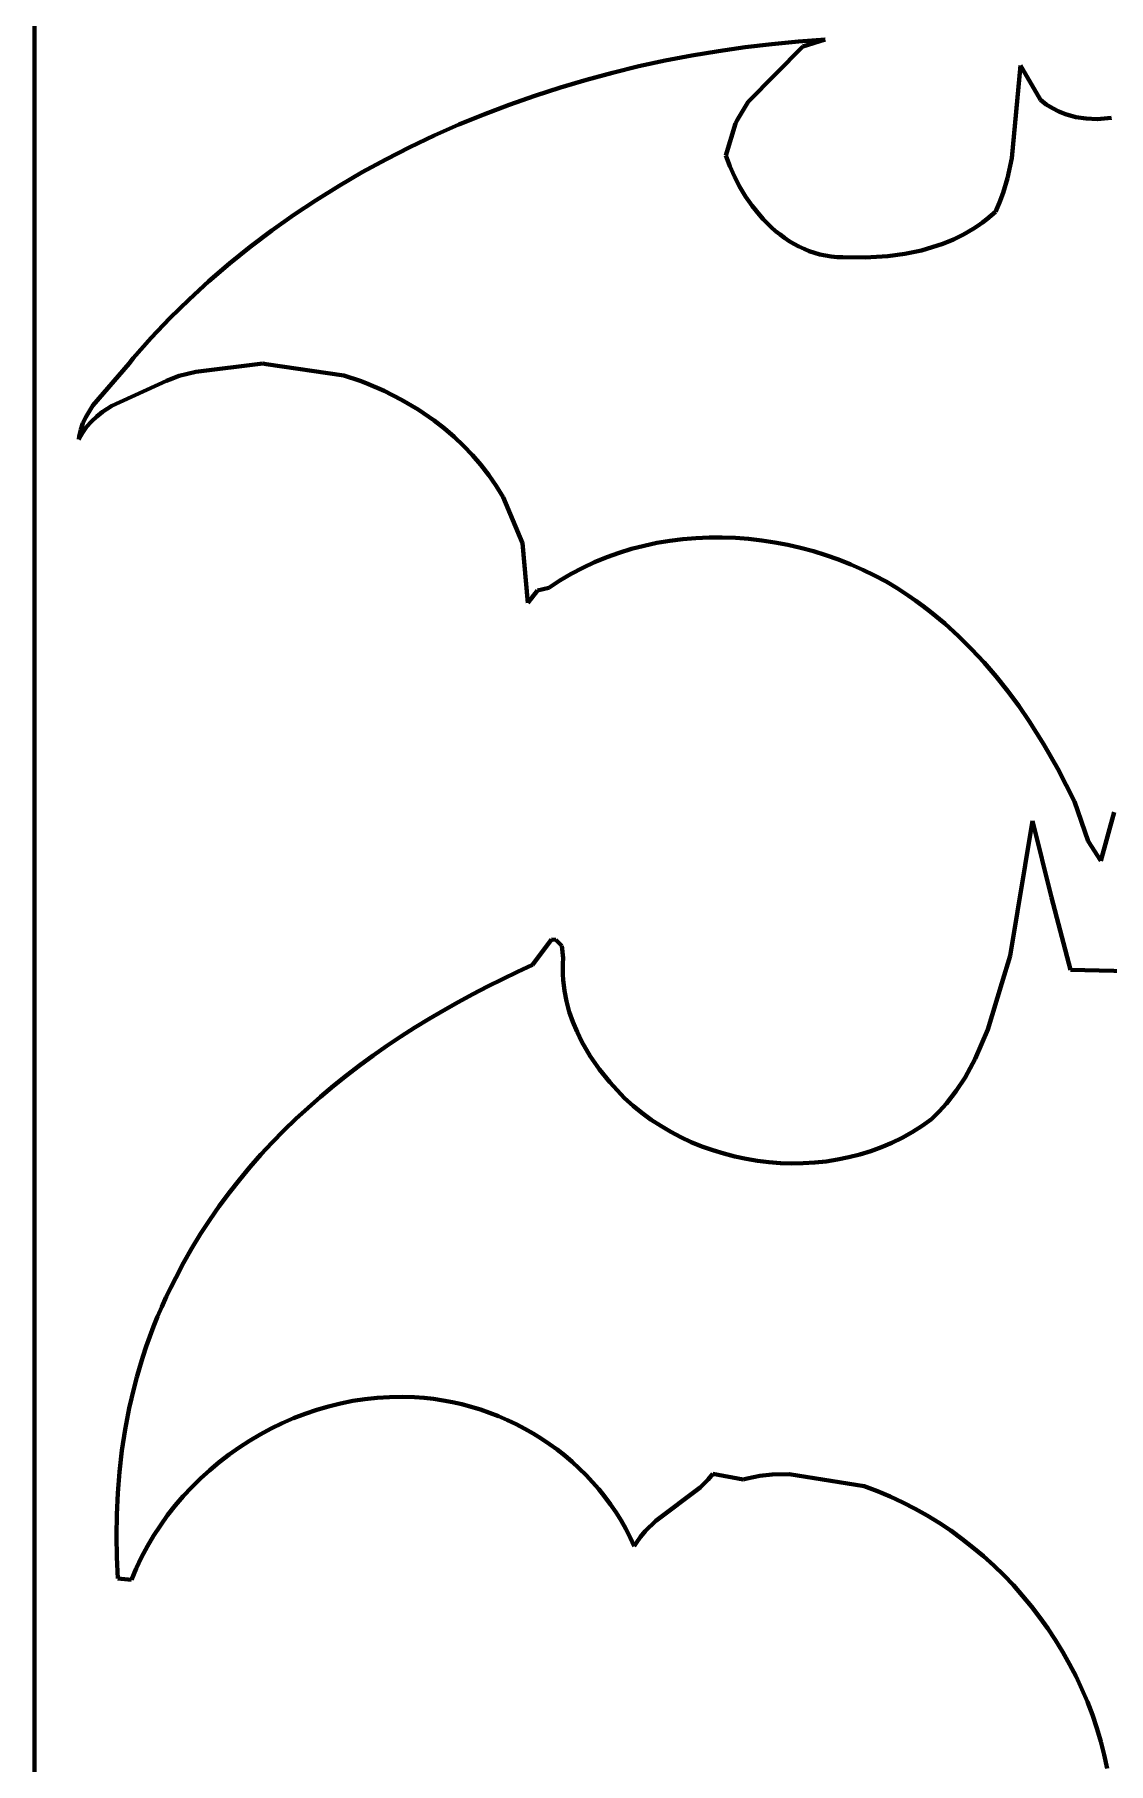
# Model space of a CAD drawing. Header units: millimetres. Extents: x 0 to 8.6, y 0 to 11.1.
# Drawn here: x 0 to 1.567, y 6.25 to 8.773 of the extents above; entities that cross this region are included whole.
import ezdxf

# ---------------------------------------------------------------- set-up
doc = ezdxf.new("R2010")
doc.units = ezdxf.units.MM
doc.layers.add('color#010101ff', color=7, linetype='CONTINUOUS', lineweight=100)
doc.layers.add('color#ffffffff', color=7, linetype='CONTINUOUS', lineweight=100)

msp = doc.modelspace()

# ---------------------------------------------------------------- linework, layer by layer
at = {"layer": 'color#010101ff'}
for p, q in [((1.0371, 8.7548), (1.0761, 8.7594)), ((1.0761, 8.7594), (1.1151, 8.763)), ((1.1151, 8.763), (1.1541, 8.7658)), ((1.1541, 8.7658), (1.1216, 8.756)), ((0.882, 8.7269), (0.9205, 8.7353)), ((0.9205, 8.7353), (0.9592, 8.7427)), ((0.9592, 8.7427), (0.9981, 8.7492)), ((0.9981, 8.7492), (1.0371, 8.7548)), ((1.1216, 8.756), (1.0417, 8.675)), ((0.7676, 8.6962), (0.8055, 8.7074)), ((0.8055, 8.7074), (0.8436, 8.7176)), ((0.8436, 8.7176), (0.882, 8.7269)), ((1.4264, 8.5929), (1.439, 8.7279)), ((1.439, 8.7279), (1.4681, 8.6782)), ((0.6928, 8.6709), (0.73, 8.684)), ((0.73, 8.684), (0.7676, 8.6962)), ((0.6195, 8.6418), (0.6559, 8.6568)), ((0.6559, 8.6568), (0.6928, 8.6709)), ((1.0417, 8.675), (1.0256, 8.6483)), ((1.4681, 8.6782), (1.4766, 8.6714)), ((1.4766, 8.6714), (1.4856, 8.6657)), ((1.4856, 8.6657), (1.495, 8.661)), ((1.495, 8.661), (1.5047, 8.6571)), ((1.5047, 8.6571), (1.5197, 8.6529)), ((0.5834, 8.6259), (0.6195, 8.6418)), ((1.0233, 8.6435), (1.0089, 8.5965)), ((1.0256, 8.6483), (1.0233, 8.6435)), ((1.5197, 8.6529), (1.5352, 8.6506)), ((1.5352, 8.6506), (1.5509, 8.65)), ((1.5509, 8.65), (1.572, 8.6516)), ((0.5128, 8.5911), (0.5479, 8.6089)), ((0.5479, 8.6089), (0.5834, 8.6259)), ((0.4783, 8.5722), (0.5128, 8.5911)), ((1.0089, 8.5965), (1.0147, 8.5813)), ((1.0147, 8.5813), (1.0215, 8.5662)), ((1.4204, 8.5636), (1.4264, 8.5929)), ((0.4444, 8.5524), (0.4783, 8.5722)), ((1.0215, 8.5662), (1.0292, 8.5514)), ((1.414, 8.5422), (1.4204, 8.5636)), ((0.3783, 8.5099), (0.411, 8.5316)), ((0.411, 8.5316), (0.4444, 8.5524)), ((1.0292, 8.5514), (1.0379, 8.537)), ((1.0379, 8.537), (1.0475, 8.5232)), ((1.4087, 8.5283), (1.414, 8.5422)), ((0.3463, 8.4872), (0.3783, 8.5099)), ((1.0475, 8.5232), (1.058, 8.51)), ((1.058, 8.51), (1.0636, 8.5038)), ((1.3899, 8.5038), (1.3962, 8.5091)), ((1.3962, 8.5091), (1.4024, 8.5147)), ((1.4024, 8.5147), (1.4087, 8.5283)), ((0.3149, 8.4635), (0.3463, 8.4872)), ((1.0636, 8.5038), (1.0694, 8.4978)), ((1.0694, 8.4978), (1.0754, 8.492)), ((1.0754, 8.492), (1.0817, 8.4865)), ((1.0817, 8.4865), (1.0881, 8.4813)), ((1.0881, 8.4813), (1.0947, 8.4764)), ((1.3411, 8.4742), (1.3558, 8.4814)), ((1.3558, 8.4814), (1.3699, 8.4896)), ((1.3699, 8.4896), (1.3768, 8.4941)), ((1.3768, 8.4941), (1.3835, 8.4988)), ((1.3835, 8.4988), (1.3899, 8.5038)), ((0.2844, 8.4389), (0.3149, 8.4635)), ((1.0947, 8.4764), (1.1015, 8.4719)), ((1.1015, 8.4719), (1.1085, 8.4676)), ((1.1085, 8.4676), (1.1158, 8.4638)), ((1.1158, 8.4638), (1.1232, 8.4603)), ((1.1232, 8.4603), (1.1307, 8.4572)), ((1.1307, 8.4572), (1.1385, 8.4546)), ((1.1385, 8.4546), (1.1464, 8.4523)), ((1.2701, 8.4531), (1.2944, 8.4582)), ((1.2944, 8.4582), (1.3104, 8.4627)), ((1.3104, 8.4627), (1.3259, 8.468)), ((1.3259, 8.468), (1.3411, 8.4742)), ((0.2545, 8.4132), (0.2844, 8.4389)), ((1.1464, 8.4523), (1.1546, 8.4506)), ((1.1546, 8.4506), (1.1628, 8.4493)), ((1.1628, 8.4493), (1.1713, 8.4485)), ((1.1713, 8.4485), (1.1799, 8.4482)), ((1.1799, 8.4482), (1.2124, 8.4477)), ((1.2124, 8.4477), (1.2454, 8.4497)), ((1.2454, 8.4497), (1.2701, 8.4531)), ((0.2255, 8.3867), (0.2545, 8.4132)), ((0.1974, 8.3591), (0.2255, 8.3867)), ((0.1701, 8.3306), (0.1974, 8.3591)), ((0.1437, 8.301), (0.1701, 8.3306)), ((0.0852, 8.2317), (0.138, 8.2931)), ((0.138, 8.2931), (0.1437, 8.301)), ((0.2353, 8.281), (0.2113, 8.2753)), ((0.3333, 8.2931), (0.2353, 8.281)), ((0.3382, 8.2921), (0.3333, 8.2931)), ((0.4514, 8.2758), (0.3382, 8.2921)), ((0.1928, 8.2678), (0.1128, 8.2315)), ((0.1973, 8.27), (0.1928, 8.2678)), ((0.2113, 8.2753), (0.1973, 8.27)), ((0.4751, 8.2678), (0.4514, 8.2758)), ((0.484, 8.2644), (0.4751, 8.2678)), ((0.5101, 8.2531), (0.484, 8.2644)), ((0.5355, 8.2403), (0.5101, 8.2531)), ((0.0748, 8.2149), (0.0852, 8.2317)), ((0.1128, 8.2315), (0.0992, 8.2226)), ((0.5599, 8.2258), (0.5355, 8.2403)), ((0.0674, 8.1968), (0.0706, 8.2061)), ((0.0706, 8.2061), (0.0748, 8.2149)), ((0.083, 8.2086), (0.076, 8.2006)), ((0.0908, 8.2159), (0.083, 8.2086)), ((0.0992, 8.2226), (0.0908, 8.2159)), ((0.5833, 8.2098), (0.5599, 8.2258)), ((0.5982, 8.1982), (0.5833, 8.2098)), ((0.0645, 8.1821), (0.0652, 8.1872)), ((0.067, 8.1871), (0.0645, 8.1821)), ((0.0652, 8.1872), (0.0674, 8.1968)), ((0.0698, 8.1918), (0.067, 8.1871)), ((0.076, 8.2006), (0.0698, 8.1918)), ((0.6125, 8.186), (0.5982, 8.1982)), ((0.6262, 8.1731), (0.6125, 8.186)), ((0.6393, 8.1594), (0.6262, 8.1731)), ((0.6516, 8.1451), (0.6393, 8.1594)), ((0.6632, 8.1302), (0.6516, 8.1451)), ((0.674, 8.1145), (0.6632, 8.1302)), ((0.684, 8.0982), (0.674, 8.1145)), ((0.7121, 8.0307), (0.684, 8.0982)), ((0.72, 7.9439), (0.7121, 8.0307)), ((0.8898, 8.0272), (0.8713, 8.0225)), ((0.9085, 8.0312), (0.8898, 8.0272)), ((0.9273, 8.0344), (0.9085, 8.0312)), ((0.9463, 8.0368), (0.9273, 8.0344)), ((0.9654, 8.0384), (0.9463, 8.0368)), ((0.9846, 8.0392), (0.9654, 8.0384)), ((1.0038, 8.0393), (0.9846, 8.0392)), ((1.023, 8.0386), (1.0038, 8.0393)), ((1.0422, 8.0371), (1.023, 8.0386)), ((1.0614, 8.035), (1.0422, 8.0371)), ((1.0805, 8.0321), (1.0614, 8.035)), ((1.0994, 8.0285), (1.0805, 8.0321)), ((1.1182, 8.0241), (1.0994, 8.0285)), ((0.8175, 8.0032), (0.8001, 7.9951)), ((0.8351, 8.0104), (0.8175, 8.0032)), ((0.8531, 8.0169), (0.8351, 8.0104)), ((0.8713, 8.0225), (0.8531, 8.0169)), ((1.1368, 8.0191), (1.1182, 8.0241)), ((1.1552, 8.0134), (1.1368, 8.0191)), ((1.1734, 8.007), (1.1552, 8.0134)), ((1.1913, 7.9999), (1.1734, 8.007)), ((1.2088, 7.9922), (1.1913, 7.9999)), ((0.7666, 7.9763), (0.7505, 7.9657)), ((0.7832, 7.9862), (0.7666, 7.9763)), ((0.8001, 7.9951), (0.7832, 7.9862)), ((1.2261, 7.9837), (1.2088, 7.9922)), ((1.2429, 7.9747), (1.2261, 7.9837)), ((1.2593, 7.965), (1.2429, 7.9747)), ((0.7343, 7.962), (0.72, 7.9439)), ((0.7505, 7.9657), (0.7343, 7.962)), ((1.2753, 7.9547), (1.2593, 7.965)), ((1.2864, 7.9469), (1.2753, 7.9547)), ((1.2973, 7.9389), (1.2864, 7.9469)), ((1.308, 7.9306), (1.2973, 7.9389)), ((1.3288, 7.9134), (1.308, 7.9306)), ((1.3487, 7.8953), (1.3288, 7.9134)), ((1.3678, 7.8764), (1.3487, 7.8953)), ((1.3861, 7.8566), (1.3678, 7.8764)), ((1.4037, 7.8362), (1.3861, 7.8566)), ((1.4205, 7.8151), (1.4037, 7.8362)), ((1.4365, 7.7934), (1.4205, 7.8151)), ((1.4518, 7.7712), (1.4365, 7.7934)), ((1.4734, 7.7369), (1.4518, 7.7712)), ((1.4935, 7.7017), (1.4734, 7.7369)), ((1.518, 7.6538), (1.4935, 7.7017)), ((1.5378, 7.596), (1.518, 7.6538)), ((1.4239, 7.4286), (1.4566, 7.6258)), ((1.4566, 7.6258), (1.4844, 7.5136)), ((1.576, 7.6381), (1.5565, 7.5671)), ((1.5565, 7.5671), (1.5378, 7.596)), ((1.4844, 7.5136), (1.5121, 7.4082)), ((0.7267, 7.4152), (0.7546, 7.4524)), ((0.7546, 7.4524), (0.761, 7.452)), ((0.761, 7.452), (0.7695, 7.4433)), ((0.7695, 7.4433), (0.7717, 7.4253)), ((0.7717, 7.4253), (0.7712, 7.4173)), ((1.4119, 7.3886), (1.4239, 7.4286)), ((0.6611, 7.3838), (0.6828, 7.3947)), ((0.6828, 7.3947), (0.7047, 7.4051)), ((0.7047, 7.4051), (0.7267, 7.4152)), ((0.7712, 7.4173), (0.771, 7.4093)), ((0.771, 7.4093), (0.7711, 7.4013)), ((0.7711, 7.4013), (0.7716, 7.3934)), ((1.5121, 7.4082), (1.617, 7.4055)), ((0.6181, 7.361), (0.6395, 7.3726)), ((0.6395, 7.3726), (0.6611, 7.3838)), ((0.7716, 7.3934), (0.7734, 7.3777)), ((0.7734, 7.3777), (0.7764, 7.3622)), ((1.3914, 7.3212), (1.4119, 7.3886)), ((0.5758, 7.3366), (0.5968, 7.349)), ((0.5968, 7.349), (0.6181, 7.361)), ((0.7764, 7.3622), (0.7805, 7.347)), ((0.7805, 7.347), (0.7857, 7.332)), ((0.5344, 7.3106), (0.555, 7.3238)), ((0.555, 7.3238), (0.5758, 7.3366)), ((0.7857, 7.332), (0.7918, 7.3174)), ((1.3731, 7.2781), (1.3914, 7.3212)), ((0.4941, 7.2831), (0.5141, 7.2971)), ((0.5141, 7.2971), (0.5344, 7.3106)), ((0.7918, 7.3174), (0.7988, 7.3031)), ((0.7988, 7.3031), (0.8108, 7.2823)), ((0.4551, 7.2539), (0.4745, 7.2687)), ((0.4745, 7.2687), (0.4941, 7.2831)), ((0.8108, 7.2823), (0.8245, 7.2626)), ((1.3582, 7.2508), (1.3731, 7.2781)), ((0.4361, 7.2386), (0.4551, 7.2539)), ((0.8245, 7.2626), (0.8395, 7.244)), ((0.8395, 7.244), (0.8612, 7.221)), ((1.3454, 7.2314), (1.3582, 7.2508)), ((0.3992, 7.2069), (0.4174, 7.223)), ((0.4174, 7.223), (0.4361, 7.2386)), ((0.8612, 7.221), (0.8736, 7.2098)), ((1.331, 7.2129), (1.3454, 7.2314)), ((0.3813, 7.1905), (0.3992, 7.2069)), ((0.8736, 7.2098), (0.8866, 7.1992)), ((0.8866, 7.1992), (0.9002, 7.1894)), ((1.3092, 7.1901), (1.3205, 7.2012)), ((1.3205, 7.2012), (1.331, 7.2129)), ((0.3469, 7.1562), (0.3639, 7.1736)), ((0.3639, 7.1736), (0.3813, 7.1905)), ((0.9002, 7.1894), (0.9142, 7.1802)), ((0.9142, 7.1802), (0.9286, 7.1717)), ((0.9286, 7.1717), (0.9434, 7.1639)), ((1.2665, 7.1631), (1.2812, 7.1713)), ((1.2812, 7.1713), (1.2954, 7.1803)), ((1.2954, 7.1803), (1.3092, 7.1901)), ((0.3304, 7.1385), (0.3469, 7.1562)), ((0.9434, 7.1639), (0.9586, 7.1568)), ((0.9586, 7.1568), (0.9741, 7.1505)), ((0.9741, 7.1505), (0.9899, 7.1448)), ((0.9899, 7.1448), (1.0059, 7.1399)), ((1.2045, 7.1386), (1.2205, 7.1436)), ((1.2205, 7.1436), (1.2361, 7.1493)), ((1.2361, 7.1493), (1.2515, 7.1558)), ((1.2515, 7.1558), (1.2665, 7.1631)), ((0.2989, 7.1016), (0.3144, 7.1203)), ((0.3144, 7.1203), (0.3304, 7.1385)), ((1.0059, 7.1399), (1.0222, 7.1356)), ((1.0222, 7.1356), (1.0386, 7.1321)), ((1.0386, 7.1321), (1.0552, 7.1294)), ((1.0552, 7.1294), (1.0719, 7.1274)), ((1.0719, 7.1274), (1.0886, 7.1261)), ((1.0886, 7.1261), (1.1054, 7.1256)), ((1.1054, 7.1256), (1.1221, 7.1258)), ((1.1221, 7.1258), (1.1389, 7.1268)), ((1.1389, 7.1268), (1.1555, 7.1286)), ((1.1555, 7.1286), (1.172, 7.1312)), ((1.172, 7.1312), (1.1884, 7.1345)), ((1.1884, 7.1345), (1.2045, 7.1386)), ((0.2839, 7.0826), (0.2989, 7.1016)), ((0.2694, 7.063), (0.2839, 7.0826)), ((0.2423, 7.0227), (0.2556, 7.0431)), ((0.2556, 7.0431), (0.2694, 7.063)), ((0.2296, 7.0018), (0.2423, 7.0227)), ((0.2175, 6.9805), (0.2296, 7.0018)), ((0.2061, 6.9587), (0.2175, 6.9805)), ((0.1922, 6.9306), (0.199, 6.9447)), ((0.199, 6.9447), (0.2061, 6.9587)), ((0.1796, 6.902), (0.1858, 6.9163)), ((0.1858, 6.9163), (0.1922, 6.9306)), ((0.1738, 6.8875), (0.1796, 6.902)), ((0.1631, 6.8582), (0.1683, 6.8729)), ((0.1683, 6.8729), (0.1738, 6.8875)), ((0.1536, 6.8285), (0.1582, 6.8434)), ((0.1582, 6.8434), (0.1631, 6.8582)), ((0.1453, 6.7984), (0.1493, 6.8135)), ((0.1493, 6.8135), (0.1536, 6.8285)), ((0.1382, 6.7681), (0.1453, 6.7984)), ((0.1323, 6.7374), (0.1382, 6.7681)), ((0.4119, 6.766), (0.3948, 6.7602)), ((0.4292, 6.771), (0.4119, 6.766)), ((0.4467, 6.7753), (0.4292, 6.771)), ((0.4644, 6.7788), (0.4467, 6.7753)), ((0.4823, 6.7816), (0.4644, 6.7788)), ((0.5002, 6.7835), (0.4823, 6.7816)), ((0.5183, 6.7846), (0.5002, 6.7835)), ((0.5364, 6.7848), (0.5183, 6.7846)), ((0.5546, 6.7842), (0.5364, 6.7848)), ((0.5686, 6.7832), (0.5546, 6.7842)), ((0.5825, 6.7818), (0.5686, 6.7832)), ((0.5964, 6.7797), (0.5825, 6.7818)), ((0.6102, 6.7771), (0.5964, 6.7797)), ((0.6239, 6.774), (0.6102, 6.7771)), ((0.6375, 6.7704), (0.6239, 6.774)), ((0.6509, 6.7663), (0.6375, 6.7704)), ((0.6642, 6.7616), (0.6509, 6.7663)), ((0.3452, 6.7386), (0.3293, 6.73)), ((0.3614, 6.7465), (0.3452, 6.7386)), ((0.378, 6.7537), (0.3614, 6.7465)), ((0.3948, 6.7602), (0.378, 6.7537)), ((0.6773, 6.7565), (0.6642, 6.7616)), ((0.6902, 6.7509), (0.6773, 6.7565)), ((0.703, 6.7448), (0.6902, 6.7509)), ((0.7154, 6.7383), (0.703, 6.7448)), ((0.7277, 6.7313), (0.7154, 6.7383)), ((0.1276, 6.7066), (0.1323, 6.7374)), ((0.3137, 6.7208), (0.2985, 6.711)), ((0.3293, 6.73), (0.3137, 6.7208)), ((0.7397, 6.7239), (0.7277, 6.7313)), ((0.7514, 6.716), (0.7397, 6.7239)), ((0.7628, 6.7078), (0.7514, 6.716)), ((0.1239, 6.6756), (0.1276, 6.7066)), ((0.2694, 6.6895), (0.2556, 6.6779)), ((0.2838, 6.7006), (0.2694, 6.6895)), ((0.2985, 6.711), (0.2838, 6.7006)), ((0.7738, 6.6991), (0.7628, 6.7078)), ((0.7846, 6.69), (0.7738, 6.6991)), ((0.795, 6.6805), (0.7846, 6.69)), ((0.1214, 6.6444), (0.1239, 6.6756)), ((0.2422, 6.6658), (0.2294, 6.6531)), ((0.2556, 6.6779), (0.2422, 6.6658)), ((0.805, 6.6707), (0.795, 6.6805)), ((0.8146, 6.6605), (0.805, 6.6707)), ((0.983, 6.6641), (0.9716, 6.6526)), ((0.9898, 6.6725), (0.983, 6.6641)), ((1.0343, 6.6641), (0.9898, 6.6725)), ((1.0403, 6.6658), (1.0343, 6.6641)), ((1.0585, 6.6696), (1.0403, 6.6658)), ((1.0768, 6.6717), (1.0585, 6.6696)), ((1.1014, 6.6721), (1.0768, 6.6717)), ((1.2111, 6.6547), (1.1014, 6.6721)), ((0.1199, 6.6132), (0.1214, 6.6444)), ((0.2171, 6.6399), (0.2053, 6.6261)), ((0.2294, 6.6531), (0.2171, 6.6399)), ((0.8238, 6.6499), (0.8146, 6.6605)), ((0.8326, 6.639), (0.8238, 6.6499)), ((0.8409, 6.6277), (0.8326, 6.639)), ((0.9716, 6.6526), (0.9069, 6.6037)), ((1.2302, 6.6474), (1.2111, 6.6547)), ((1.249, 6.6395), (1.2302, 6.6474)), ((1.2674, 6.6308), (1.249, 6.6395)), ((0.1195, 6.582), (0.1199, 6.6132)), ((0.1942, 6.612), (0.1836, 6.5973)), ((0.2053, 6.6261), (0.1942, 6.612)), ((0.8488, 6.6161), (0.8409, 6.6277)), ((0.8562, 6.6042), (0.8488, 6.6161)), ((1.2854, 6.6215), (1.2674, 6.6308)), ((1.3031, 6.6115), (1.2854, 6.6215)), ((1.3203, 6.6008), (1.3031, 6.6115)), ((0.1836, 6.5973), (0.1738, 6.5822)), ((0.8631, 6.592), (0.8562, 6.6042)), ((0.8694, 6.5795), (0.8631, 6.592)), ((0.8913, 6.5889), (0.8843, 6.5806)), ((0.9069, 6.6037), (0.8913, 6.5889)), ((1.3372, 6.5896), (1.3203, 6.6008)), ((1.3536, 6.5777), (1.3372, 6.5896)), ((0.1201, 6.5507), (0.1195, 6.582)), ((0.1646, 6.5667), (0.1561, 6.5507)), ((0.1738, 6.5822), (0.1646, 6.5667)), ((0.8753, 6.5667), (0.8694, 6.5795)), ((0.8781, 6.5715), (0.8753, 6.5667)), ((0.8843, 6.5806), (0.8781, 6.5715)), ((1.3696, 6.5652), (1.3536, 6.5777)), ((1.3851, 6.5521), (1.3696, 6.5652)), ((0.1217, 6.5195), (0.1201, 6.5507)), ((0.1561, 6.5507), (0.1483, 6.5344)), ((1.4001, 6.5385), (1.3851, 6.5521)), ((1.4147, 6.5244), (1.4001, 6.5385)), ((0.1413, 6.5177), (0.1217, 6.5195)), ((0.1483, 6.5344), (0.1413, 6.5177)), ((1.4287, 6.5098), (1.4147, 6.5244)), ((1.4421, 6.4946), (1.4287, 6.5098)), ((1.4551, 6.479), (1.4421, 6.4946)), ((1.4674, 6.463), (1.4551, 6.479)), ((1.4792, 6.4465), (1.4674, 6.463)), ((1.4904, 6.4296), (1.4792, 6.4465)), ((1.501, 6.4123), (1.4904, 6.4296)), ((1.5109, 6.3947), (1.501, 6.4123)), ((1.5202, 6.3766), (1.5109, 6.3947)), ((1.5289, 6.3583), (1.5202, 6.3766)), ((1.5368, 6.3396), (1.5289, 6.3583)), ((1.544, 6.3207), (1.5368, 6.3396)), ((1.5506, 6.3014), (1.544, 6.3207)), ((1.5564, 6.282), (1.5506, 6.3014)), ((1.5614, 6.2622), (1.5564, 6.282)), ((1.5657, 6.2423), (1.5614, 6.2622))]:
    msp.add_line(p, q, dxfattribs=at)
at = {"layer": 'color#ffffffff'}
for p, q in [((0, 0), (0, 11.0972)), ((1.0761, 8.7594), (1.0371, 8.7548)), ((1.1151, 8.763), (1.0761, 8.7594)), ((1.1541, 8.7658), (1.1151, 8.763)), ((1.1216, 8.756), (1.1541, 8.7658)), ((0.9205, 8.7353), (0.882, 8.7269)), ((0.9592, 8.7427), (0.9205, 8.7353)), ((0.9981, 8.7492), (0.9592, 8.7427)), ((1.0371, 8.7548), (0.9981, 8.7492)), ((1.0417, 8.675), (1.1216, 8.756)), ((0.8055, 8.7074), (0.7676, 8.6962)), ((0.8436, 8.7176), (0.8055, 8.7074)), ((0.882, 8.7269), (0.8436, 8.7176)), ((1.439, 8.7279), (1.4264, 8.5929)), ((1.4681, 8.6782), (1.439, 8.7279)), ((0.73, 8.684), (0.6928, 8.6709)), ((0.7676, 8.6962), (0.73, 8.684)), ((0.6559, 8.6568), (0.6195, 8.6418)), ((0.6928, 8.6709), (0.6559, 8.6568)), ((1.0256, 8.6483), (1.0417, 8.675)), ((1.4766, 8.6714), (1.4681, 8.6782)), ((1.4856, 8.6657), (1.4766, 8.6714)), ((1.495, 8.661), (1.4856, 8.6657)), ((1.5047, 8.6571), (1.495, 8.661)), ((1.5197, 8.6529), (1.5047, 8.6571)), ((0.6195, 8.6418), (0.5834, 8.6259)), ((1.0089, 8.5965), (1.0233, 8.6435)), ((1.0233, 8.6435), (1.0256, 8.6483)), ((1.5352, 8.6506), (1.5197, 8.6529)), ((1.5509, 8.65), (1.5352, 8.6506)), ((1.572, 8.6516), (1.5509, 8.65)), ((0.5479, 8.6089), (0.5128, 8.5911)), ((0.5834, 8.6259), (0.5479, 8.6089)), ((0.5128, 8.5911), (0.4783, 8.5722)), ((1.0147, 8.5813), (1.0089, 8.5965)), ((1.0215, 8.5662), (1.0147, 8.5813)), ((1.4264, 8.5929), (1.4204, 8.5636)), ((0.4783, 8.5722), (0.4444, 8.5524)), ((1.0292, 8.5514), (1.0215, 8.5662)), ((1.4204, 8.5636), (1.414, 8.5422)), ((0.411, 8.5316), (0.3783, 8.5099)), ((0.4444, 8.5524), (0.411, 8.5316)), ((1.0379, 8.537), (1.0292, 8.5514)), ((1.0475, 8.5232), (1.0379, 8.537)), ((1.414, 8.5422), (1.4087, 8.5283)), ((0.3783, 8.5099), (0.3463, 8.4872)), ((1.058, 8.51), (1.0475, 8.5232)), ((1.0636, 8.5038), (1.058, 8.51)), ((1.3962, 8.5091), (1.3899, 8.5038)), ((1.4024, 8.5147), (1.3962, 8.5091)), ((1.4087, 8.5283), (1.4024, 8.5147)), ((0.3463, 8.4872), (0.3149, 8.4635)), ((1.0694, 8.4978), (1.0636, 8.5038)), ((1.0754, 8.492), (1.0694, 8.4978)), ((1.0817, 8.4865), (1.0754, 8.492)), ((1.0881, 8.4813), (1.0817, 8.4865)), ((1.0947, 8.4764), (1.0881, 8.4813)), ((1.3558, 8.4814), (1.3411, 8.4742)), ((1.3699, 8.4896), (1.3558, 8.4814)), ((1.3768, 8.4941), (1.3699, 8.4896)), ((1.3835, 8.4988), (1.3768, 8.4941)), ((1.3899, 8.5038), (1.3835, 8.4988)), ((0.3149, 8.4635), (0.2844, 8.4389)), ((1.1015, 8.4719), (1.0947, 8.4764)), ((1.1085, 8.4676), (1.1015, 8.4719)), ((1.1158, 8.4638), (1.1085, 8.4676)), ((1.1232, 8.4603), (1.1158, 8.4638)), ((1.1307, 8.4572), (1.1232, 8.4603)), ((1.1385, 8.4546), (1.1307, 8.4572)), ((1.1464, 8.4523), (1.1385, 8.4546)), ((1.2944, 8.4582), (1.2701, 8.4531)), ((1.3104, 8.4627), (1.2944, 8.4582)), ((1.3259, 8.468), (1.3104, 8.4627)), ((1.3411, 8.4742), (1.3259, 8.468)), ((0.2844, 8.4389), (0.2545, 8.4132)), ((1.1546, 8.4506), (1.1464, 8.4523)), ((1.1628, 8.4493), (1.1546, 8.4506)), ((1.1713, 8.4485), (1.1628, 8.4493)), ((1.1799, 8.4482), (1.1713, 8.4485)), ((1.2124, 8.4477), (1.1799, 8.4482)), ((1.2454, 8.4497), (1.2124, 8.4477)), ((1.2701, 8.4531), (1.2454, 8.4497)), ((0.2545, 8.4132), (0.2255, 8.3867)), ((0.2255, 8.3867), (0.1974, 8.3591)), ((0.1974, 8.3591), (0.1701, 8.3306)), ((0.1701, 8.3306), (0.1437, 8.301)), ((0.138, 8.2931), (0.0852, 8.2317)), ((0.1437, 8.301), (0.138, 8.2931)), ((0.2113, 8.2753), (0.2353, 8.281)), ((0.2353, 8.281), (0.3333, 8.2931)), ((0.3333, 8.2931), (0.3382, 8.2921)), ((0.3382, 8.2921), (0.4514, 8.2758)), ((0.1128, 8.2315), (0.1928, 8.2678)), ((0.1928, 8.2678), (0.1973, 8.27)), ((0.1973, 8.27), (0.2113, 8.2753)), ((0.4514, 8.2758), (0.4751, 8.2678)), ((0.4751, 8.2678), (0.484, 8.2644)), ((0.484, 8.2644), (0.5101, 8.2531)), ((0.5101, 8.2531), (0.5355, 8.2403)), ((0.0852, 8.2317), (0.0748, 8.2149)), ((0.0992, 8.2226), (0.1128, 8.2315)), ((0.5355, 8.2403), (0.5599, 8.2258)), ((0.0706, 8.2061), (0.0674, 8.1968)), ((0.0748, 8.2149), (0.0706, 8.2061)), ((0.076, 8.2006), (0.083, 8.2086)), ((0.083, 8.2086), (0.0908, 8.2159)), ((0.0908, 8.2159), (0.0992, 8.2226)), ((0.5599, 8.2258), (0.5833, 8.2098)), ((0.5833, 8.2098), (0.5982, 8.1982)), ((0.0652, 8.1872), (0.0645, 8.1821)), ((0.0645, 8.1821), (0.067, 8.1871)), ((0.0674, 8.1968), (0.0652, 8.1872)), ((0.067, 8.1871), (0.0698, 8.1918)), ((0.0698, 8.1918), (0.076, 8.2006)), ((0.5982, 8.1982), (0.6125, 8.186)), ((0.6125, 8.186), (0.6262, 8.1731)), ((0.6262, 8.1731), (0.6393, 8.1594)), ((0.6393, 8.1594), (0.6516, 8.1451)), ((0.6516, 8.1451), (0.6632, 8.1302)), ((0.6632, 8.1302), (0.674, 8.1145)), ((0.674, 8.1145), (0.684, 8.0982)), ((0.684, 8.0982), (0.7121, 8.0307)), ((0.7121, 8.0307), (0.72, 7.9439)), ((0.8713, 8.0225), (0.8898, 8.0272)), ((0.8898, 8.0272), (0.9085, 8.0312)), ((0.9085, 8.0312), (0.9273, 8.0344)), ((0.9273, 8.0344), (0.9463, 8.0368)), ((0.9463, 8.0368), (0.9654, 8.0384)), ((0.9654, 8.0384), (0.9846, 8.0392)), ((0.9846, 8.0392), (1.0038, 8.0393)), ((1.0038, 8.0393), (1.023, 8.0386)), ((1.023, 8.0386), (1.0422, 8.0371)), ((1.0422, 8.0371), (1.0614, 8.035)), ((1.0614, 8.035), (1.0805, 8.0321)), ((1.0805, 8.0321), (1.0994, 8.0285)), ((1.0994, 8.0285), (1.1182, 8.0241)), ((0.8001, 7.9951), (0.8175, 8.0032)), ((0.8175, 8.0032), (0.8351, 8.0104)), ((0.8351, 8.0104), (0.8531, 8.0169)), ((0.8531, 8.0169), (0.8713, 8.0225)), ((1.1182, 8.0241), (1.1368, 8.0191)), ((1.1368, 8.0191), (1.1552, 8.0134)), ((1.1552, 8.0134), (1.1734, 8.007)), ((1.1734, 8.007), (1.1913, 7.9999)), ((1.1913, 7.9999), (1.2088, 7.9922)), ((0.7505, 7.9657), (0.7666, 7.9763)), ((0.7666, 7.9763), (0.7832, 7.9862)), ((0.7832, 7.9862), (0.8001, 7.9951)), ((1.2088, 7.9922), (1.2261, 7.9837)), ((1.2261, 7.9837), (1.2429, 7.9747)), ((1.2429, 7.9747), (1.2593, 7.965)), ((0.72, 7.9439), (0.7343, 7.962)), ((0.7343, 7.962), (0.7505, 7.9657)), ((1.2593, 7.965), (1.2753, 7.9547)), ((1.2753, 7.9547), (1.2864, 7.9469)), ((1.2864, 7.9469), (1.2973, 7.9389)), ((1.2973, 7.9389), (1.308, 7.9306)), ((1.308, 7.9306), (1.3288, 7.9134)), ((1.3288, 7.9134), (1.3487, 7.8953)), ((1.3487, 7.8953), (1.3678, 7.8764)), ((1.3678, 7.8764), (1.3861, 7.8566)), ((1.3861, 7.8566), (1.4037, 7.8362)), ((1.4037, 7.8362), (1.4205, 7.8151)), ((1.4205, 7.8151), (1.4365, 7.7934)), ((1.4365, 7.7934), (1.4518, 7.7712)), ((1.4518, 7.7712), (1.4734, 7.7369)), ((1.4734, 7.7369), (1.4935, 7.7017)), ((1.4935, 7.7017), (1.518, 7.6538)), ((1.518, 7.6538), (1.5378, 7.596)), ((1.4566, 7.6258), (1.4239, 7.4286)), ((1.4844, 7.5136), (1.4566, 7.6258)), ((1.5565, 7.5671), (1.576, 7.6381)), ((1.5378, 7.596), (1.5565, 7.5671)), ((1.5121, 7.4082), (1.4844, 7.5136)), ((0.7546, 7.4524), (0.7267, 7.4152)), ((0.761, 7.452), (0.7546, 7.4524)), ((0.7695, 7.4433), (0.761, 7.452)), ((0.7717, 7.4253), (0.7695, 7.4433)), ((0.7712, 7.4173), (0.7717, 7.4253)), ((1.4239, 7.4286), (1.4119, 7.3886)), ((0.6828, 7.3947), (0.6611, 7.3838)), ((0.7047, 7.4051), (0.6828, 7.3947)), ((0.7267, 7.4152), (0.7047, 7.4051)), ((0.771, 7.4093), (0.7712, 7.4173)), ((0.7711, 7.4013), (0.771, 7.4093)), ((0.7716, 7.3934), (0.7711, 7.4013)), ((1.617, 7.4055), (1.5121, 7.4082)), ((0.6395, 7.3726), (0.6181, 7.361)), ((0.6611, 7.3838), (0.6395, 7.3726)), ((0.7734, 7.3777), (0.7716, 7.3934)), ((0.7764, 7.3622), (0.7734, 7.3777)), ((1.4119, 7.3886), (1.3914, 7.3212)), ((0.5968, 7.349), (0.5758, 7.3366)), ((0.6181, 7.361), (0.5968, 7.349)), ((0.7805, 7.347), (0.7764, 7.3622)), ((0.7857, 7.332), (0.7805, 7.347)), ((0.555, 7.3238), (0.5344, 7.3106)), ((0.5758, 7.3366), (0.555, 7.3238)), ((0.7918, 7.3174), (0.7857, 7.332)), ((1.3914, 7.3212), (1.3731, 7.2781)), ((0.5141, 7.2971), (0.4941, 7.2831)), ((0.5344, 7.3106), (0.5141, 7.2971)), ((0.7988, 7.3031), (0.7918, 7.3174)), ((0.8108, 7.2823), (0.7988, 7.3031)), ((0.4745, 7.2687), (0.4551, 7.2539)), ((0.4941, 7.2831), (0.4745, 7.2687)), ((0.8245, 7.2626), (0.8108, 7.2823)), ((1.3731, 7.2781), (1.3582, 7.2508)), ((0.4551, 7.2539), (0.4361, 7.2386)), ((0.8395, 7.244), (0.8245, 7.2626)), ((0.8612, 7.221), (0.8395, 7.244)), ((1.3582, 7.2508), (1.3454, 7.2314)), ((0.4174, 7.223), (0.3992, 7.2069)), ((0.4361, 7.2386), (0.4174, 7.223)), ((0.8736, 7.2098), (0.8612, 7.221)), ((1.3454, 7.2314), (1.331, 7.2129)), ((0.3992, 7.2069), (0.3813, 7.1905)), ((0.8866, 7.1992), (0.8736, 7.2098)), ((0.9002, 7.1894), (0.8866, 7.1992)), ((1.3205, 7.2012), (1.3092, 7.1901)), ((1.331, 7.2129), (1.3205, 7.2012)), ((0.3639, 7.1736), (0.3469, 7.1562)), ((0.3813, 7.1905), (0.3639, 7.1736)), ((0.9142, 7.1802), (0.9002, 7.1894)), ((0.9286, 7.1717), (0.9142, 7.1802)), ((0.9434, 7.1639), (0.9286, 7.1717)), ((1.2812, 7.1713), (1.2665, 7.1631)), ((1.2954, 7.1803), (1.2812, 7.1713)), ((1.3092, 7.1901), (1.2954, 7.1803)), ((0.3469, 7.1562), (0.3304, 7.1385)), ((0.9586, 7.1568), (0.9434, 7.1639)), ((0.9741, 7.1505), (0.9586, 7.1568)), ((0.9899, 7.1448), (0.9741, 7.1505)), ((1.0059, 7.1399), (0.9899, 7.1448)), ((1.2205, 7.1436), (1.2045, 7.1386)), ((1.2361, 7.1493), (1.2205, 7.1436)), ((1.2515, 7.1558), (1.2361, 7.1493)), ((1.2665, 7.1631), (1.2515, 7.1558)), ((0.3144, 7.1203), (0.2989, 7.1016)), ((0.3304, 7.1385), (0.3144, 7.1203)), ((1.0222, 7.1356), (1.0059, 7.1399)), ((1.0386, 7.1321), (1.0222, 7.1356)), ((1.0552, 7.1294), (1.0386, 7.1321)), ((1.0719, 7.1274), (1.0552, 7.1294)), ((1.0886, 7.1261), (1.0719, 7.1274)), ((1.1054, 7.1256), (1.0886, 7.1261)), ((1.1221, 7.1258), (1.1054, 7.1256)), ((1.1389, 7.1268), (1.1221, 7.1258)), ((1.1555, 7.1286), (1.1389, 7.1268)), ((1.172, 7.1312), (1.1555, 7.1286)), ((1.1884, 7.1345), (1.172, 7.1312)), ((1.2045, 7.1386), (1.1884, 7.1345)), ((0.2989, 7.1016), (0.2839, 7.0826)), ((0.2839, 7.0826), (0.2694, 7.063)), ((0.2556, 7.0431), (0.2423, 7.0227)), ((0.2694, 7.063), (0.2556, 7.0431)), ((0.2423, 7.0227), (0.2296, 7.0018)), ((0.2296, 7.0018), (0.2175, 6.9805)), ((0.2175, 6.9805), (0.2061, 6.9587)), ((0.199, 6.9447), (0.1922, 6.9306)), ((0.2061, 6.9587), (0.199, 6.9447)), ((0.1858, 6.9163), (0.1796, 6.902)), ((0.1922, 6.9306), (0.1858, 6.9163)), ((0.1796, 6.902), (0.1738, 6.8875)), ((0.1683, 6.8729), (0.1631, 6.8582)), ((0.1738, 6.8875), (0.1683, 6.8729)), ((0.1582, 6.8434), (0.1536, 6.8285)), ((0.1631, 6.8582), (0.1582, 6.8434)), ((0.1493, 6.8135), (0.1453, 6.7984)), ((0.1536, 6.8285), (0.1493, 6.8135)), ((0.1453, 6.7984), (0.1382, 6.7681)), ((0.1382, 6.7681), (0.1323, 6.7374)), ((0.3948, 6.7602), (0.4119, 6.766)), ((0.4119, 6.766), (0.4292, 6.771)), ((0.4292, 6.771), (0.4467, 6.7753)), ((0.4467, 6.7753), (0.4644, 6.7788)), ((0.4644, 6.7788), (0.4823, 6.7816)), ((0.4823, 6.7816), (0.5002, 6.7835)), ((0.5002, 6.7835), (0.5183, 6.7846)), ((0.5183, 6.7846), (0.5364, 6.7848)), ((0.5364, 6.7848), (0.5546, 6.7842)), ((0.5546, 6.7842), (0.5686, 6.7832)), ((0.5686, 6.7832), (0.5825, 6.7818)), ((0.5825, 6.7818), (0.5964, 6.7797)), ((0.5964, 6.7797), (0.6102, 6.7771)), ((0.6102, 6.7771), (0.6239, 6.774)), ((0.6239, 6.774), (0.6375, 6.7704)), ((0.6375, 6.7704), (0.6509, 6.7663)), ((0.6509, 6.7663), (0.6642, 6.7616)), ((0.3293, 6.73), (0.3452, 6.7386)), ((0.3452, 6.7386), (0.3614, 6.7465)), ((0.3614, 6.7465), (0.378, 6.7537)), ((0.378, 6.7537), (0.3948, 6.7602)), ((0.6642, 6.7616), (0.6773, 6.7565)), ((0.6773, 6.7565), (0.6902, 6.7509)), ((0.6902, 6.7509), (0.703, 6.7448)), ((0.703, 6.7448), (0.7154, 6.7383)), ((0.7154, 6.7383), (0.7277, 6.7313)), ((0.1323, 6.7374), (0.1276, 6.7066)), ((0.2985, 6.711), (0.3137, 6.7208)), ((0.3137, 6.7208), (0.3293, 6.73)), ((0.7277, 6.7313), (0.7397, 6.7239)), ((0.7397, 6.7239), (0.7514, 6.716)), ((0.7514, 6.716), (0.7628, 6.7078)), ((0.1276, 6.7066), (0.1239, 6.6756)), ((0.2556, 6.6779), (0.2694, 6.6895)), ((0.2694, 6.6895), (0.2838, 6.7006)), ((0.2838, 6.7006), (0.2985, 6.711)), ((0.7628, 6.7078), (0.7738, 6.6991)), ((0.7738, 6.6991), (0.7846, 6.69)), ((0.7846, 6.69), (0.795, 6.6805)), ((0.1239, 6.6756), (0.1214, 6.6444)), ((0.2294, 6.6531), (0.2422, 6.6658)), ((0.2422, 6.6658), (0.2556, 6.6779)), ((0.795, 6.6805), (0.805, 6.6707)), ((0.805, 6.6707), (0.8146, 6.6605)), ((0.9716, 6.6526), (0.983, 6.6641)), ((0.983, 6.6641), (0.9898, 6.6725)), ((0.9898, 6.6725), (1.0343, 6.6641)), ((1.0343, 6.6641), (1.0403, 6.6658)), ((1.0403, 6.6658), (1.0585, 6.6696)), ((1.0585, 6.6696), (1.0768, 6.6717)), ((1.0768, 6.6717), (1.1014, 6.6721)), ((1.1014, 6.6721), (1.2111, 6.6547)), ((0.1214, 6.6444), (0.1199, 6.6132)), ((0.2053, 6.6261), (0.2171, 6.6399)), ((0.2171, 6.6399), (0.2294, 6.6531)), ((0.8146, 6.6605), (0.8238, 6.6499)), ((0.8238, 6.6499), (0.8326, 6.639)), ((0.8326, 6.639), (0.8409, 6.6277)), ((0.9069, 6.6037), (0.9716, 6.6526)), ((1.2111, 6.6547), (1.2302, 6.6474)), ((1.2302, 6.6474), (1.249, 6.6395)), ((1.249, 6.6395), (1.2674, 6.6308)), ((0.1199, 6.6132), (0.1195, 6.582)), ((0.1836, 6.5973), (0.1942, 6.612)), ((0.1942, 6.612), (0.2053, 6.6261)), ((0.8409, 6.6277), (0.8488, 6.6161)), ((0.8488, 6.6161), (0.8562, 6.6042)), ((1.2674, 6.6308), (1.2854, 6.6215)), ((1.2854, 6.6215), (1.3031, 6.6115)), ((1.3031, 6.6115), (1.3203, 6.6008)), ((0.1738, 6.5822), (0.1836, 6.5973)), ((0.8562, 6.6042), (0.8631, 6.592)), ((0.8631, 6.592), (0.8694, 6.5795)), ((0.8843, 6.5806), (0.8913, 6.5889)), ((0.8913, 6.5889), (0.9069, 6.6037)), ((1.3203, 6.6008), (1.3372, 6.5896)), ((1.3372, 6.5896), (1.3536, 6.5777)), ((0.1195, 6.582), (0.1201, 6.5507)), ((0.1561, 6.5507), (0.1646, 6.5667)), ((0.1646, 6.5667), (0.1738, 6.5822)), ((0.8694, 6.5795), (0.8753, 6.5667)), ((0.8753, 6.5667), (0.8781, 6.5715)), ((0.8781, 6.5715), (0.8843, 6.5806)), ((1.3536, 6.5777), (1.3696, 6.5652)), ((1.3696, 6.5652), (1.3851, 6.5521)), ((0.1201, 6.5507), (0.1217, 6.5195)), ((0.1483, 6.5344), (0.1561, 6.5507)), ((1.3851, 6.5521), (1.4001, 6.5385)), ((1.4001, 6.5385), (1.4147, 6.5244)), ((0.1217, 6.5195), (0.1413, 6.5177)), ((0.1413, 6.5177), (0.1483, 6.5344)), ((1.4147, 6.5244), (1.4287, 6.5098)), ((1.4287, 6.5098), (1.4421, 6.4946)), ((1.4421, 6.4946), (1.4551, 6.479)), ((1.4551, 6.479), (1.4674, 6.463)), ((1.4674, 6.463), (1.4792, 6.4465)), ((1.4792, 6.4465), (1.4904, 6.4296)), ((1.4904, 6.4296), (1.501, 6.4123)), ((1.501, 6.4123), (1.5109, 6.3947)), ((1.5109, 6.3947), (1.5202, 6.3766)), ((1.5202, 6.3766), (1.5289, 6.3583)), ((1.5289, 6.3583), (1.5368, 6.3396)), ((1.5368, 6.3396), (1.544, 6.3207)), ((1.544, 6.3207), (1.5506, 6.3014)), ((1.5506, 6.3014), (1.5564, 6.282)), ((1.5564, 6.282), (1.5614, 6.2622)), ((1.5614, 6.2622), (1.5657, 6.2423))]:
    msp.add_line(p, q, dxfattribs=at)

doc.saveas('drawing.dxf')
